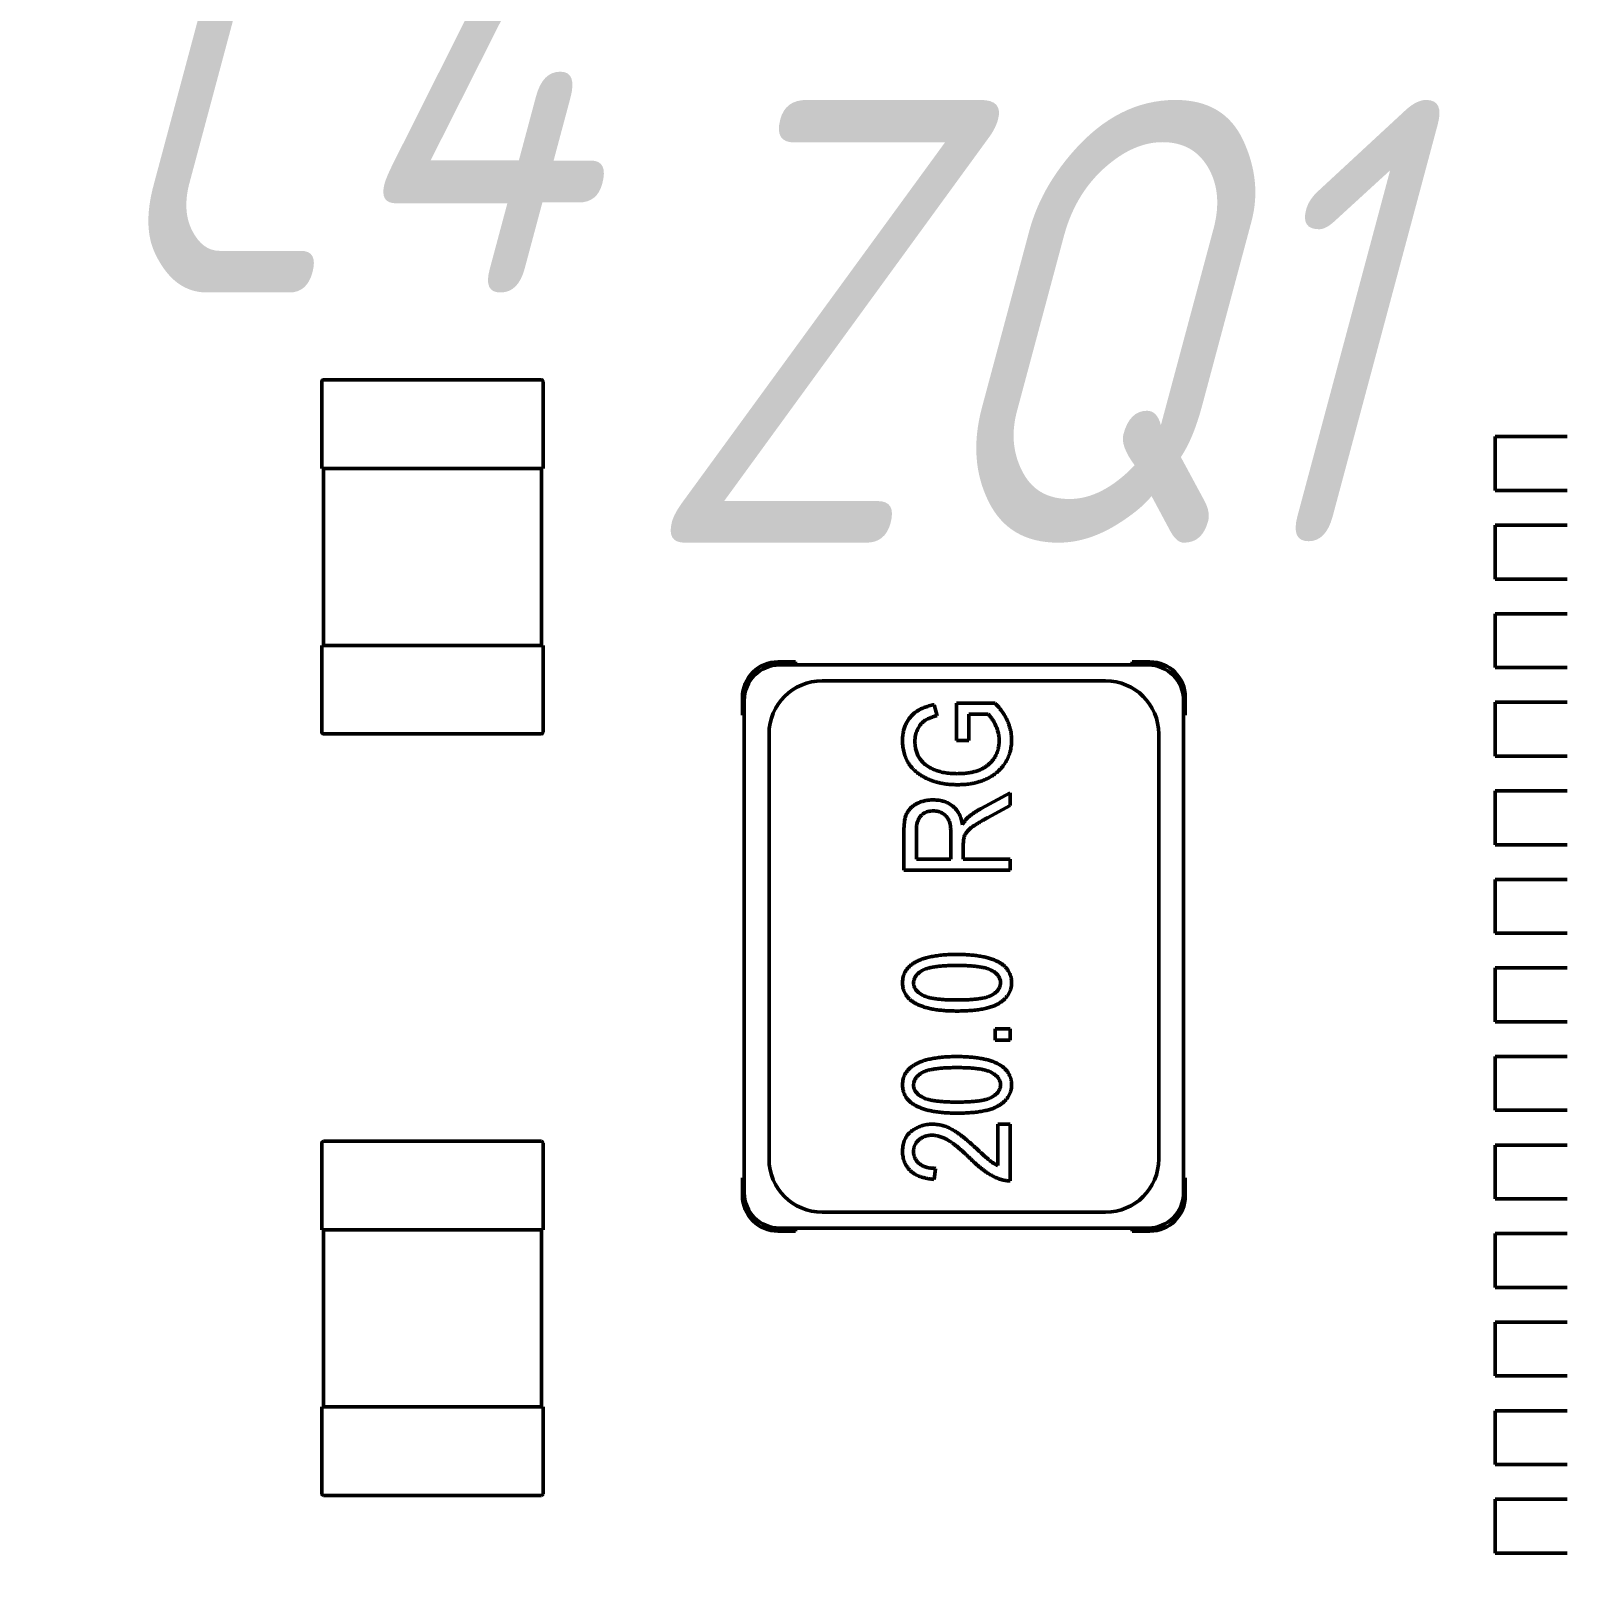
# Model space of a CAD drawing. Header units: millimetres. Extents: x 2803 to 446186229, y 1206 to 1506.
# Drawn here: x 2851.5 to 2860.18, y 1459.34 to 1468.01 of the extents above; entities that cross this region are included whole.
import ezdxf

# ---------------------------------------------------------------- set-up
doc = ezdxf.new("R2010")
doc.units = ezdxf.units.MM
doc.layers.add('Tonk', color=7, linetype='Continuous', lineweight=25)
doc.layers.add('Видимый контур (ГОСТ)', color=7, linetype='Continuous', lineweight=50)
doc.styles.get("Standard").update_dxf_attribs({"font": '', "width": 0.8, "oblique": 15})
doc.styles.get('Standard').set_extended_font_data('GOST type B')
doc.dimstyles.new('ISO-25', dxfattribs={"dimtxt": 2.5, "dimasz": 2.5, "dimexe": 1.25, "dimexo": 0, "dimtad": 1, "dimtxsty": 'Standard', "dimcen": 2.5, "dimadec": 0, "dimazin": 0, "dimtfac": 1, "dimtmove": 0, "dimatfit": 3, "dimfxl": 1, "dimarcsym": 0})

# ---------------------------------------------------------------- blocks, each defined once
blk = doc.blocks.new('*D35')
at = {"layer": 'Tonk', "color": 0, "lineweight": -2, "transparency": 16777216}
for p, q in [((2840.7649, 1475.0026), (2819.001, 1475.0026)), ((2820.251, 1472.5026), (2820.251, 1423.7985)), ((2858.6007, 1421.2985), (2819.001, 1421.2985))]:
    blk.add_line(p, q, dxfattribs=at)
at = {"layer": 'Tonk', "color": 0, "transparency": 16777216}
for points in [[(2819.8343, 1472.5026), (2820.6677, 1472.5026), (2820.251, 1475.0026)], [(2819.8343, 1423.7985), (2820.6677, 1423.7985), (2820.251, 1421.2985)]]:
    blk.add_solid(points, dxfattribs=at)
at = {"layer": 'Tonk', "color": 0, "transparency": 16777216, "insert": (2818.376, 1448.1505), "char_height": 2.5, "attachment_point": 5, "rotation": 90}
blk.add_mtext('57*', dxfattribs=at)

msp = doc.modelspace()

# ---------------------------------------------------------------- linework, layer by layer
at = {"layer": 'Видимый контур (ГОСТ)'}
for p, q in [((2853.1449, 1465.5405), (2853.1449, 1466.0305)), ((2853.1549, 1466.0405), (2854.3849, 1466.0405)), ((2854.3949, 1466.0305), (2854.3949, 1465.5405)), ((2859.7699, 1465.4155), (2859.7699, 1465.7195)), ((2859.7699, 1465.7195), (2859.8969, 1465.7195)), ((2859.8969, 1465.7195), (2860.1269, 1465.7195)), ((2860.1269, 1465.7195), (2860.1761, 1465.7195)), ((2853.1449, 1465.5405), (2853.1549, 1465.5405)), ((2853.1549, 1465.5405), (2854.3849, 1465.5405)), ((2853.1549, 1465.5405), (2853.1549, 1464.5405)), ((2854.3849, 1465.5405), (2854.3949, 1465.5405)), ((2854.3849, 1465.5405), (2854.3849, 1464.5405)), ((2859.8969, 1465.4155), (2859.7699, 1465.4155)), ((2860.1269, 1465.4155), (2859.8969, 1465.4155)), ((2860.1761, 1465.4155), (2860.1269, 1465.4155)), ((2859.7699, 1464.9155), (2859.7699, 1465.2195)), ((2859.7699, 1465.2195), (2859.8969, 1465.2195)), ((2859.8969, 1465.2195), (2860.1269, 1465.2195)), ((2860.1269, 1465.2195), (2860.1761, 1465.2195)), ((2859.8969, 1464.9155), (2859.7699, 1464.9155)), ((2860.1269, 1464.9155), (2859.8969, 1464.9155)), ((2860.1761, 1464.9155), (2860.1269, 1464.9155)), ((2859.7699, 1464.4155), (2859.7699, 1464.7195)), ((2859.7699, 1464.7195), (2859.8969, 1464.7195)), ((2859.8969, 1464.7195), (2860.1269, 1464.7195)), ((2860.1269, 1464.7195), (2860.1761, 1464.7195)), ((2853.1449, 1464.5405), (2853.1449, 1464.0505)), ((2853.1449, 1464.5405), (2853.1549, 1464.5405)), ((2853.1549, 1464.5405), (2854.3849, 1464.5405)), ((2854.3849, 1464.5405), (2854.3949, 1464.5405)), ((2854.3949, 1464.0505), (2854.3949, 1464.5405)), ((2855.8199, 1464.4475), (2855.7199, 1464.4475)), ((2855.7299, 1464.4305), (2857.8099, 1464.4305)), ((2855.8199, 1464.4305), (2855.8199, 1464.4475)), ((2857.8199, 1464.4475), (2857.7199, 1464.4475)), ((2857.7199, 1464.4475), (2857.7199, 1464.4305)), ((2855.9699, 1464.3405), (2857.5699, 1464.3405)), ((2859.8969, 1464.4155), (2859.7699, 1464.4155)), ((2860.1269, 1464.4155), (2859.8969, 1464.4155)), ((2860.1761, 1464.4155), (2860.1269, 1464.4155)), ((2855.5199, 1464.2475), (2855.5199, 1464.1475)), ((2858.0199, 1464.1475), (2858.0199, 1464.2475)), ((2855.5299, 1461.4505), (2855.5299, 1464.2305)), ((2856.6028, 1464.206), (2856.6183, 1464.1437)), ((2856.7274, 1464.2138), (2856.9472, 1464.2138)), ((2856.7274, 1464.0034), (2856.7274, 1464.2138)), ((2858.0099, 1464.2305), (2858.0099, 1461.4505)), ((2859.7699, 1463.9155), (2859.7699, 1464.2195)), ((2859.7699, 1464.2195), (2859.8969, 1464.2195)), ((2859.8969, 1464.2195), (2860.1269, 1464.2195)), ((2860.1269, 1464.2195), (2860.1761, 1464.2195)), ((2855.5199, 1464.1475), (2855.5299, 1464.1475)), ((2856.7976, 1464.1515), (2856.7976, 1464.0034)), ((2856.9076, 1464.1515), (2856.7976, 1464.1515)), ((2858.0099, 1464.1475), (2858.0199, 1464.1475)), ((2853.1549, 1464.0405), (2854.3849, 1464.0405)), ((2855.6699, 1461.6405), (2855.6699, 1464.0405)), ((2856.7976, 1464.0034), (2856.7274, 1464.0034)), ((2857.8699, 1464.0405), (2857.8699, 1461.6405)), ((2859.8969, 1463.9155), (2859.7699, 1463.9155)), ((2860.1269, 1463.9155), (2859.8969, 1463.9155)), ((2860.1761, 1463.9155), (2860.1269, 1463.9155)), ((2856.8673, 1463.6195), (2857.0313, 1463.7073)), ((2857.0313, 1463.6365), (2856.903, 1463.5672)), ((2857.0313, 1463.7073), (2857.0313, 1463.6365)), ((2859.7699, 1463.4155), (2859.7699, 1463.7195)), ((2859.7699, 1463.7195), (2859.8969, 1463.7195)), ((2859.8969, 1463.7195), (2860.1269, 1463.7195)), ((2860.1269, 1463.7195), (2860.1761, 1463.7195)), ((2856.4313, 1463.271), (2856.4313, 1463.4913)), ((2856.5015, 1463.4957), (2856.5015, 1463.3333)), ((2856.6963, 1463.3333), (2856.6963, 1463.4795)), ((2856.7664, 1463.4128), (2856.7664, 1463.3333)), ((2859.8969, 1463.4155), (2859.7699, 1463.4155)), ((2860.1269, 1463.4155), (2859.8969, 1463.4155)), ((2860.1761, 1463.4155), (2860.1269, 1463.4155)), ((2856.5015, 1463.3333), (2856.6963, 1463.3333)), ((2856.7664, 1463.3333), (2857.0313, 1463.3333)), ((2857.0313, 1463.3333), (2857.0313, 1463.271)), ((2857.0313, 1463.271), (2856.4313, 1463.271)), ((2859.7699, 1462.9155), (2859.7699, 1463.2195)), ((2859.7699, 1463.2195), (2859.8969, 1463.2195)), ((2859.8969, 1463.2195), (2860.1269, 1463.2195)), ((2860.1269, 1463.2195), (2860.1761, 1463.2195)), ((2859.8969, 1462.9155), (2859.7699, 1462.9155)), ((2860.1269, 1462.9155), (2859.8969, 1462.9155)), ((2860.1761, 1462.9155), (2860.1269, 1462.9155)), ((2859.7699, 1462.4155), (2859.7699, 1462.7195)), ((2859.7699, 1462.7195), (2859.8969, 1462.7195)), ((2859.8969, 1462.7195), (2860.1269, 1462.7195)), ((2860.1269, 1462.7195), (2860.1761, 1462.7195)), ((2856.9456, 1462.3749), (2857.0313, 1462.3749)), ((2856.9456, 1462.3125), (2856.9456, 1462.3749)), ((2857.0313, 1462.3749), (2857.0313, 1462.3125)), ((2859.8969, 1462.4155), (2859.7699, 1462.4155)), ((2860.1269, 1462.4155), (2859.8969, 1462.4155)), ((2860.1761, 1462.4155), (2860.1269, 1462.4155)), ((2857.0313, 1462.3125), (2856.9456, 1462.3125)), ((2859.7699, 1461.9155), (2859.7699, 1462.2195)), ((2859.7699, 1462.2195), (2859.8969, 1462.2195)), ((2859.8969, 1462.2195), (2860.1269, 1462.2195)), ((2860.1269, 1462.2195), (2860.1761, 1462.2195)), ((2859.8969, 1461.9155), (2859.7699, 1461.9155)), ((2860.1269, 1461.9155), (2859.8969, 1461.9155)), ((2860.1761, 1461.9155), (2860.1269, 1461.9155)), ((2856.9612, 1461.6034), (2856.9612, 1461.8372)), ((2856.9612, 1461.8372), (2857.0313, 1461.8372)), ((2857.0313, 1461.8372), (2857.0313, 1461.5177)), ((2853.1449, 1461.7305), (2853.1449, 1461.2405)), ((2854.3849, 1461.7405), (2853.1549, 1461.7405)), ((2854.3949, 1461.2405), (2854.3949, 1461.7305)), ((2859.7699, 1461.4155), (2859.7699, 1461.7195)), ((2859.7699, 1461.7195), (2859.8969, 1461.7195)), ((2859.8969, 1461.7195), (2860.1269, 1461.7195)), ((2860.1269, 1461.7195), (2860.1761, 1461.7195)), ((2856.6106, 1461.5879), (2856.6028, 1461.5255)), ((2855.5299, 1461.5335), (2855.5199, 1461.5335)), ((2855.5199, 1461.5335), (2855.5199, 1461.4335)), ((2858.0199, 1461.5335), (2858.01, 1461.5335)), ((2858.0199, 1461.4335), (2858.0199, 1461.5335)), ((2859.8969, 1461.4155), (2859.7699, 1461.4155)), ((2860.1269, 1461.4155), (2859.8969, 1461.4155)), ((2860.1761, 1461.4155), (2860.1269, 1461.4155)), ((2857.5699, 1461.3405), (2855.9699, 1461.3405)), ((2853.1549, 1461.2405), (2853.1449, 1461.2405)), ((2853.1549, 1460.2405), (2853.1549, 1461.2405)), ((2854.3849, 1461.2405), (2853.1549, 1461.2405)), ((2854.3849, 1460.2405), (2854.3849, 1461.2405)), ((2854.3949, 1461.2405), (2854.3849, 1461.2405)), ((2855.7199, 1461.2335), (2855.8199, 1461.2335)), ((2857.8099, 1461.2505), (2855.7299, 1461.2505)), ((2855.8199, 1461.2335), (2855.8199, 1461.2505)), ((2857.7199, 1461.2505), (2857.7199, 1461.2335)), ((2857.7199, 1461.2335), (2857.8199, 1461.2335)), ((2859.7699, 1460.9155), (2859.7699, 1461.2195)), ((2859.7699, 1461.2195), (2859.8969, 1461.2195)), ((2859.8969, 1461.2195), (2860.1269, 1461.2195)), ((2860.1269, 1461.2195), (2860.1761, 1461.2195)), ((2859.8969, 1460.9155), (2859.7699, 1460.9155)), ((2860.1269, 1460.9155), (2859.8969, 1460.9155)), ((2860.1761, 1460.9155), (2860.1269, 1460.9155)), ((2859.7699, 1460.4155), (2859.7699, 1460.7195)), ((2859.7699, 1460.7195), (2859.8969, 1460.7195)), ((2859.8969, 1460.7195), (2860.1269, 1460.7195)), ((2860.1269, 1460.7195), (2860.1761, 1460.7195)), ((2859.8969, 1460.4155), (2859.7699, 1460.4155)), ((2860.1269, 1460.4155), (2859.8969, 1460.4155)), ((2860.1761, 1460.4155), (2860.1269, 1460.4155)), ((2853.1549, 1460.2405), (2853.1449, 1460.2405)), ((2853.1449, 1459.7505), (2853.1449, 1460.2405)), ((2854.3849, 1460.2405), (2853.1549, 1460.2405)), ((2854.3949, 1460.2405), (2854.3849, 1460.2405)), ((2854.3949, 1460.2405), (2854.3949, 1459.7505)), ((2859.7699, 1459.9155), (2859.7699, 1460.2195)), ((2859.7699, 1460.2195), (2859.8969, 1460.2195)), ((2859.8969, 1460.2195), (2860.1269, 1460.2195)), ((2860.1269, 1460.2195), (2860.1761, 1460.2195)), ((2859.8969, 1459.9155), (2859.7699, 1459.9155)), ((2860.1269, 1459.9155), (2859.8969, 1459.9155)), ((2860.1761, 1459.9155), (2860.1269, 1459.9155)), ((2854.3849, 1459.7405), (2853.1549, 1459.7405)), ((2859.7699, 1459.4155), (2859.7699, 1459.7195)), ((2859.7699, 1459.7195), (2859.8969, 1459.7195)), ((2859.8969, 1459.7195), (2860.1269, 1459.7195)), ((2860.1269, 1459.7195), (2860.1761, 1459.7195)), ((2859.8969, 1459.4155), (2859.7699, 1459.4155)), ((2860.1269, 1459.4155), (2859.8969, 1459.4155)), ((2860.1761, 1459.4155), (2860.1269, 1459.4155))]:
    msp.add_line(p, q, dxfattribs=at)
for centre, radius, start, end in [((2853.1549, 1466.0305), 0.01, 90, 180), ((2854.3849, 1466.0305), 0.01, 0, 90), ((2855.7199, 1464.2475), 0.2, 90, 180), ((2855.7299, 1464.2305), 0.2, 90, 180), ((2857.8099, 1464.2305), 0.2, 0, 90), ((2857.8199, 1464.2475), 0.2, 0, 90), ((2855.9699, 1464.0405), 0.3, 90, 180), ((2857.5699, 1464.0405), 0.3, 0, 90), ((2853.1549, 1464.0505), 0.01, 180, 270), ((2854.3849, 1464.0505), 0.01, 270, 0), ((2853.1549, 1461.7305), 0.01, 90, 180), ((2854.3849, 1461.7305), 0.01, 0, 90), ((2855.9699, 1461.6405), 0.3, 180, 270), ((2857.5699, 1461.6405), 0.3, 270, 0), ((2855.7199, 1461.4335), 0.2, 180, 270), ((2855.7299, 1461.4505), 0.2, 180, 270), ((2857.8099, 1461.4505), 0.2, 270, 0), ((2857.8199, 1461.4335), 0.2, 270, 0), ((2853.1549, 1459.7505), 0.01, 180, 270), ((2854.3849, 1459.7505), 0.01, 270, 0)]:
    msp.add_arc(centre, radius, start, end, dxfattribs=at)
for points, knots in [([(2856.4235, 1464.0034), (2856.4237, 1464.0123), (2856.4241, 1464.0294), (2856.4282, 1464.0543), (2856.4342, 1464.0776), (2856.4433, 1464.0991), (2856.4545, 1464.1187), (2856.4679, 1464.1366), (2856.4833, 1464.1526), (2856.4979, 1464.1645), (2856.5108, 1464.173), (2856.5214, 1464.1789), (2856.5329, 1464.1846), (2856.5452, 1464.1896), (2856.5584, 1464.1944), (2856.5724, 1464.1988), (2856.5873, 1464.2027), (2856.5975, 1464.2049), (2856.6028, 1464.206)], [0, 0, 0, 0, 0.088835, 0.172875, 0.253325, 0.330867, 0.406698, 0.48088, 0.55521, 0.63051, 0.669753, 0.710586, 0.753383, 0.798115, 0.845072, 0.894351, 0.94593, 1, 1, 1, 1]), ([(2856.9472, 1464.2138), (2856.9545, 1464.2058), (2856.9687, 1464.1902), (2856.9873, 1464.1652), (2857.0033, 1464.14), (2857.0163, 1464.1143), (2857.0265, 1464.0881), (2857.0339, 1464.0616), (2857.0383, 1464.0347), (2857.0388, 1464.0166), (2857.0391, 1464.0076)], [0, 0, 0, 0, 0.140154, 0.274304, 0.402896, 0.526648, 0.6474, 0.765842, 0.882515, 1, 1, 1, 1]), ([(2856.6183, 1464.1437), (2856.6107, 1464.1417), (2856.5962, 1464.1378), (2856.5764, 1464.1306), (2856.5594, 1464.1229), (2856.5454, 1464.1139), (2856.5336, 1464.1037), (2856.5234, 1464.0922), (2856.5146, 1464.0793), (2856.5071, 1464.065), (2856.5011, 1464.0495), (2856.4967, 1464.0331), (2856.4941, 1464.0156), (2856.4938, 1464.0037), (2856.4937, 1463.9976)], [0, 0, 0, 0, 0.112764, 0.212297, 0.30036, 0.377226, 0.448861, 0.521254, 0.594754, 0.671196, 0.749781, 0.830441, 0.91331, 1, 1, 1, 1]), ([(2856.969, 1464.0038), (2856.9688, 1464.0105), (2856.9684, 1464.024), (2856.9648, 1464.0444), (2856.959, 1464.065), (2856.9512, 1464.0853), (2856.9418, 1464.1047), (2856.9315, 1464.1224), (2856.9202, 1464.1381), (2856.9117, 1464.1471), (2856.9076, 1464.1515)], [0, 0, 0, 0, 0.12227, 0.248326, 0.378192, 0.51368, 0.647529, 0.772651, 0.889832, 1, 1, 1, 1]), ([(2856.7341, 1463.7541), (2856.7261, 1463.7542), (2856.7104, 1463.7543), (2856.6872, 1463.756), (2856.6648, 1463.7586), (2856.6432, 1463.7623), (2856.6223, 1463.7668), (2856.6022, 1463.7728), (2856.5829, 1463.7796), (2856.5645, 1463.7873), (2856.5471, 1463.7959), (2856.5308, 1463.8053), (2856.5156, 1463.8153), (2856.5017, 1463.8259), (2856.4889, 1463.8372), (2856.4773, 1463.8492), (2856.4668, 1463.8618), (2856.4577, 1463.8751), (2856.4496, 1463.889), (2856.4427, 1463.9036), (2856.4367, 1463.9187), (2856.432, 1463.9345), (2856.4282, 1463.9508), (2856.4256, 1463.9678), (2856.4237, 1463.9854), (2856.4236, 1463.9974), (2856.4235, 1464.0034)], [0, 0, 0, 0, 0.053463, 0.105136, 0.155417, 0.204127, 0.251921, 0.298286, 0.343769, 0.388518, 0.431838, 0.473771, 0.514107, 0.553018, 0.591075, 0.628109, 0.664343, 0.700243, 0.735985, 0.771786, 0.807962, 0.844529, 0.881847, 0.920031, 0.959557, 1, 1, 1, 1]), ([(2856.4937, 1463.9976), (2856.4937, 1463.9931), (2856.4938, 1463.9843), (2856.4951, 1463.9714), (2856.4972, 1463.9589), (2856.5, 1463.9469), (2856.5035, 1463.9353), (2856.508, 1463.9243), (2856.5133, 1463.9138), (2856.5192, 1463.9036), (2856.5261, 1463.8939), (2856.5339, 1463.8848), (2856.5426, 1463.8761), (2856.5522, 1463.868), (2856.5626, 1463.8603), (2856.574, 1463.8531), (2856.5862, 1463.8464), (2856.5993, 1463.8402), (2856.6132, 1463.8346), (2856.6279, 1463.8298), (2856.6434, 1463.8256), (2856.6595, 1463.8222), (2856.6765, 1463.8197), (2856.6942, 1463.8177), (2856.7127, 1463.8166), (2856.7252, 1463.8165), (2856.7316, 1463.8164)], [0, 0, 0, 0, 0.039695, 0.078102, 0.115404, 0.152067, 0.187552, 0.222988, 0.257673, 0.292441, 0.327373, 0.362939, 0.399159, 0.436525, 0.474691, 0.51442, 0.555589, 0.598673, 0.643018, 0.688989, 0.736067, 0.785095, 0.835805, 0.888429, 0.943355, 1, 1, 1, 1]), ([(2856.7316, 1463.8164), (2856.7412, 1463.8166), (2856.7598, 1463.8169), (2856.7867, 1463.8194), (2856.8119, 1463.8233), (2856.8352, 1463.829), (2856.8567, 1463.8363), (2856.8763, 1463.8453), (2856.894, 1463.8559), (2856.9098, 1463.8681), (2856.9237, 1463.8817), (2856.9358, 1463.8962), (2856.9462, 1463.9117), (2856.9544, 1463.9283), (2856.9611, 1463.9457), (2856.9657, 1463.9642), (2856.9684, 1463.9837), (2856.9688, 1463.997), (2856.969, 1464.0038)], [0, 0, 0, 0, 0.084032, 0.163009, 0.237261, 0.307267, 0.373111, 0.435852, 0.496035, 0.554127, 0.610757, 0.66585, 0.719747, 0.773545, 0.827948, 0.883366, 0.940495, 1, 1, 1, 1]), ([(2857.0391, 1464.0076), (2857.039, 1464.0016), (2857.0387, 1463.9898), (2857.0372, 1463.9723), (2857.0343, 1463.9552), (2857.0305, 1463.9387), (2857.0253, 1463.9227), (2857.0193, 1463.9071), (2857.0119, 1463.8922), (2857.0035, 1463.8777), (2856.9941, 1463.8638), (2856.9836, 1463.8506), (2856.972, 1463.8382), (2856.9594, 1463.8265), (2856.9459, 1463.8154), (2856.9312, 1463.8054), (2856.9156, 1463.7958), (2856.8989, 1463.7872), (2856.8814, 1463.7794), (2856.8629, 1463.7726), (2856.8435, 1463.7669), (2856.8234, 1463.7621), (2856.8022, 1463.7587), (2856.7803, 1463.7559), (2856.7575, 1463.7543), (2856.742, 1463.7542), (2856.7341, 1463.7541)], [0, 0, 0, 0, 0.040157, 0.079632, 0.118097, 0.156242, 0.193801, 0.231065, 0.268429, 0.305984, 0.343543, 0.381236, 0.419291, 0.457733, 0.496748, 0.536583, 0.577507, 0.619635, 0.662658, 0.706884, 0.751889, 0.798445, 0.846336, 0.895845, 0.947023, 1, 1, 1, 1]), ([(2856.4313, 1463.4913), (2856.4314, 1463.4969), (2856.4314, 1463.5077), (2856.4323, 1463.5233), (2856.4336, 1463.5377), (2856.4355, 1463.5511), (2856.4376, 1463.5633), (2856.4407, 1463.5744), (2856.4439, 1463.5844), (2856.4494, 1463.5962), (2856.4579, 1463.6095), (2856.4708, 1463.624), (2856.4867, 1463.6366), (2856.5049, 1463.6479), (2856.5254, 1463.6571), (2856.5478, 1463.6637), (2856.5717, 1463.6676), (2856.5882, 1463.6681), (2856.5967, 1463.6684)], [0, 0, 0, 0, 0.059852, 0.11585, 0.168055, 0.216118, 0.261012, 0.301701, 0.339551, 0.374149, 0.440922, 0.509304, 0.581348, 0.658816, 0.739762, 0.822691, 0.909012, 1, 1, 1, 1]), ([(2856.5967, 1463.6684), (2856.6023, 1463.6682), (2856.6132, 1463.668), (2856.6293, 1463.6664), (2856.6445, 1463.6637), (2856.6589, 1463.6596), (2856.6725, 1463.6547), (2856.6853, 1463.6484), (2856.6972, 1463.6411), (2856.7084, 1463.6326), (2856.7186, 1463.6231), (2856.7279, 1463.6126), (2856.7361, 1463.6009), (2856.7434, 1463.5884), (2856.7498, 1463.5748), (2856.7551, 1463.5601), (2856.7593, 1463.5445), (2856.7614, 1463.5336), (2856.7625, 1463.5281)], [0, 0, 0, 0, 0.070117, 0.136961, 0.201497, 0.263712, 0.323795, 0.38261, 0.440957, 0.498944, 0.557149, 0.615425, 0.674452, 0.734978, 0.797218, 0.862116, 0.929496, 1, 1, 1, 1]), ([(2856.597, 1463.606), (2856.5934, 1463.6059), (2856.5864, 1463.6057), (2856.5761, 1463.6045), (2856.5663, 1463.6023), (2856.5572, 1463.5993), (2856.5487, 1463.5954), (2856.5408, 1463.5906), (2856.5335, 1463.5848), (2856.5267, 1463.5784), (2856.5207, 1463.571), (2856.5157, 1463.5627), (2856.5112, 1463.5536), (2856.5076, 1463.5436), (2856.5048, 1463.5328), (2856.5029, 1463.5212), (2856.5016, 1463.5087), (2856.5015, 1463.5002), (2856.5015, 1463.4957)], [0, 0, 0, 0, 0.065309, 0.127322, 0.187433, 0.244693, 0.301115, 0.356056, 0.411929, 0.467921, 0.524709, 0.5833, 0.643626, 0.707634, 0.774311, 0.844934, 0.920065, 1, 1, 1, 1]), ([(2856.6963, 1463.4795), (2856.6961, 1463.487), (2856.6958, 1463.5011), (2856.694, 1463.5208), (2856.6907, 1463.5377), (2856.686, 1463.5519), (2856.6795, 1463.564), (2856.6717, 1463.5746), (2856.6623, 1463.584), (2856.6513, 1463.5918), (2856.6392, 1463.5983), (2856.626, 1463.6027), (2856.6118, 1463.6057), (2856.602, 1463.6059), (2856.597, 1463.606)], [0, 0, 0, 0, 0.122737, 0.230021, 0.322743, 0.402638, 0.47472, 0.545804, 0.617074, 0.69069, 0.764841, 0.840541, 0.918307, 1, 1, 1, 1]), ([(2856.7625, 1463.5281), (2856.7647, 1463.5322), (2856.769, 1463.54), (2856.7763, 1463.5505), (2856.783, 1463.5598), (2856.7881, 1463.5649), (2856.7905, 1463.5673)], [0, 0, 0, 0, 0.289783, 0.550931, 0.78809, 1, 1, 1, 1]), ([(2856.903, 1463.5672), (2856.897, 1463.564), (2856.8855, 1463.5578), (2856.8691, 1463.5486), (2856.8544, 1463.5401), (2856.8413, 1463.5322), (2856.8297, 1463.5251), (2856.8201, 1463.5184), (2856.8118, 1463.5124), (2856.8033, 1463.5054), (2856.7947, 1463.4967), (2856.7859, 1463.4869), (2856.7792, 1463.4769), (2856.774, 1463.4668), (2856.7706, 1463.4557), (2856.768, 1463.4431), (2856.7666, 1463.4286), (2856.7665, 1463.4183), (2856.7664, 1463.4128)], [0, 0, 0, 0, 0.092718, 0.177348, 0.254388, 0.323857, 0.385021, 0.438524, 0.48427, 0.523009, 0.588869, 0.648647, 0.702605, 0.751898, 0.802267, 0.8602, 0.925567, 1, 1, 1, 1]), ([(2856.7905, 1463.5673), (2856.7964, 1463.5722), (2856.8082, 1463.582), (2856.827, 1463.5954), (2856.8466, 1463.6082), (2856.8604, 1463.6157), (2856.8673, 1463.6195)], [0, 0, 0, 0, 0.245563, 0.493888, 0.744613, 1, 1, 1, 1]), ([(2856.4869, 1462.7467), (2856.4936, 1462.7507), (2856.5077, 1462.7589), (2856.5314, 1462.7687), (2856.5578, 1462.7771), (2856.5871, 1462.7838), (2856.6192, 1462.7891), (2856.6541, 1462.793), (2856.6919, 1462.7953), (2856.718, 1462.7955), (2856.7316, 1462.7956)], [0, 0, 0, 0, 0.093222, 0.193865, 0.303173, 0.421975, 0.550519, 0.689248, 0.838966, 1, 1, 1, 1]), ([(2856.7316, 1462.7956), (2856.7438, 1462.7955), (2856.7674, 1462.7954), (2856.8017, 1462.7934), (2856.8338, 1462.7903), (2856.8636, 1462.7859), (2856.8913, 1462.7804), (2856.9165, 1462.7734), (2856.9396, 1462.7654), (2856.9604, 1462.7559), (2856.9789, 1462.7452), (2856.9951, 1462.7333), (2857.0086, 1462.72), (2857.0199, 1462.7056), (2857.0284, 1462.6897), (2857.0348, 1462.6728), (2857.0385, 1462.6545), (2857.0389, 1462.642), (2857.0391, 1462.6355)], [0, 0, 0, 0, 0.094615, 0.183683, 0.267022, 0.34511, 0.417837, 0.485542, 0.548775, 0.607756, 0.662868, 0.714458, 0.763069, 0.810059, 0.856064, 0.902457, 0.950077, 1, 1, 1, 1]), ([(2856.4235, 1462.6363), (2856.4237, 1462.642), (2856.424, 1462.6532), (2856.4272, 1462.6694), (2856.432, 1462.6848), (2856.4391, 1462.6992), (2856.4481, 1462.7126), (2856.4591, 1462.725), (2856.472, 1462.7367), (2856.4818, 1462.7433), (2856.4869, 1462.7467)], [0, 0, 0, 0, 0.12807, 0.251665, 0.37153, 0.490392, 0.610204, 0.734439, 0.863149, 1, 1, 1, 1]), ([(2856.7313, 1462.7333), (2856.7196, 1462.7332), (2856.6972, 1462.733), (2856.6651, 1462.7319), (2856.6361, 1462.7297), (2856.61, 1462.7267), (2856.587, 1462.7229), (2856.5669, 1462.7183), (2856.5499, 1462.7126), (2856.5356, 1462.7061), (2856.5239, 1462.6987), (2856.5137, 1462.6911), (2856.5052, 1462.6827), (2856.4982, 1462.6739), (2856.4926, 1462.6647), (2856.4887, 1462.6548), (2856.4863, 1462.6444), (2856.486, 1462.6373), (2856.4859, 1462.6337)], [0, 0, 0, 0, 0.120376, 0.230789, 0.330541, 0.420587, 0.5007, 0.571153, 0.632476, 0.685018, 0.731755, 0.775304, 0.815792, 0.854171, 0.890726, 0.926736, 0.963137, 1, 1, 1, 1]), ([(2856.9768, 1462.6374), (2856.9767, 1462.6407), (2856.9764, 1462.6474), (2856.9738, 1462.6571), (2856.97, 1462.6664), (2856.9643, 1462.6752), (2856.9571, 1462.6836), (2856.9483, 1462.6916), (2856.938, 1462.6991), (2856.926, 1462.7063), (2856.9117, 1462.7129), (2856.8946, 1462.7183), (2856.8745, 1462.723), (2856.8516, 1462.7267), (2856.8257, 1462.7297), (2856.7969, 1462.7318), (2856.7651, 1462.733), (2856.7429, 1462.7332), (2856.7313, 1462.7333)], [0, 0, 0, 0, 0.034762, 0.069218, 0.104083, 0.139623, 0.178008, 0.218707, 0.262848, 0.310633, 0.36417, 0.426476, 0.497749, 0.578309, 0.668564, 0.769057, 0.879489, 1, 1, 1, 1]), ([(2856.7316, 1462.4762), (2856.7193, 1462.4763), (2856.6955, 1462.4765), (2856.661, 1462.4784), (2856.6287, 1462.4816), (2856.5988, 1462.4858), (2856.5712, 1462.4916), (2856.5458, 1462.4984), (2856.5227, 1462.5067), (2856.5019, 1462.5161), (2856.4835, 1462.5268), (2856.4675, 1462.5388), (2856.4538, 1462.552), (2856.4427, 1462.5665), (2856.4341, 1462.5823), (2856.4279, 1462.5992), (2856.4242, 1462.6174), (2856.4238, 1462.6299), (2856.4235, 1462.6363)], [0, 0, 0, 0, 0.095136, 0.184731, 0.268288, 0.346597, 0.419305, 0.487236, 0.550502, 0.609415, 0.664192, 0.715471, 0.764252, 0.810996, 0.856948, 0.902884, 0.950448, 1, 1, 1, 1]), ([(2856.4859, 1462.6337), (2856.486, 1462.6304), (2856.4862, 1462.6237), (2856.4888, 1462.6141), (2856.4928, 1462.605), (2856.4983, 1462.5961), (2856.5055, 1462.5878), (2856.5143, 1462.58), (2856.5246, 1462.5726), (2856.5365, 1462.5654), (2856.5509, 1462.5588), (2856.568, 1462.5535), (2856.588, 1462.5488), (2856.611, 1462.545), (2856.637, 1462.5422), (2856.6658, 1462.5399), (2856.6976, 1462.5388), (2856.7198, 1462.5386), (2856.7313, 1462.5385)], [0, 0, 0, 0, 0.034821, 0.068923, 0.103067, 0.139026, 0.176877, 0.21736, 0.261325, 0.309189, 0.363201, 0.425077, 0.49647, 0.577652, 0.66801, 0.768671, 0.879288, 1, 1, 1, 1]), ([(2856.7313, 1462.5385), (2856.743, 1462.5386), (2856.7654, 1462.5388), (2856.7974, 1462.5399), (2856.8264, 1462.5421), (2856.8524, 1462.5451), (2856.8755, 1462.5489), (2856.8955, 1462.5535), (2856.9125, 1462.5592), (2856.9268, 1462.5657), (2856.9386, 1462.5731), (2856.9488, 1462.5807), (2856.9575, 1462.5889), (2856.9645, 1462.5977), (2856.9701, 1462.6068), (2856.974, 1462.6166), (2856.9764, 1462.6268), (2856.9767, 1462.6338), (2856.9768, 1462.6374)], [0, 0, 0, 0, 0.120668, 0.230929, 0.330923, 0.42077, 0.501078, 0.571701, 0.633173, 0.685841, 0.733049, 0.776703, 0.817298, 0.855442, 0.892085, 0.927793, 0.963465, 1, 1, 1, 1]), ([(2857.0391, 1462.6355), (2857.0389, 1462.6298), (2857.0385, 1462.6185), (2857.0353, 1462.602), (2857.0296, 1462.5864), (2857.0222, 1462.5714), (2857.0122, 1462.5575), (2857.0003, 1462.5442), (2856.986, 1462.532), (2856.9697, 1462.5202), (2856.9506, 1462.5097), (2856.9285, 1462.5006), (2856.9033, 1462.493), (2856.875, 1462.4869), (2856.8435, 1462.4821), (2856.809, 1462.4786), (2856.7713, 1462.4766), (2856.7452, 1462.4763), (2856.7316, 1462.4762)], [0, 0, 0, 0, 0.044621, 0.08773, 0.130283, 0.173503, 0.217487, 0.263333, 0.311909, 0.363528, 0.41951, 0.481095, 0.549128, 0.624148, 0.706603, 0.796448, 0.894183, 1, 1, 1, 1]), ([(2856.4235, 1462.0596), (2856.4237, 1462.0653), (2856.424, 1462.0765), (2856.4272, 1462.0928), (2856.432, 1462.1082), (2856.4391, 1462.1226), (2856.4481, 1462.136), (2856.4591, 1462.1484), (2856.472, 1462.16), (2856.4818, 1462.1667), (2856.4869, 1462.1701)], [0, 0, 0, 0, 0.12807, 0.251665, 0.37153, 0.490392, 0.610204, 0.734439, 0.863149, 1, 1, 1, 1]), ([(2856.4869, 1462.1701), (2856.4936, 1462.174), (2856.5077, 1462.1823), (2856.5314, 1462.1921), (2856.5578, 1462.2005), (2856.5871, 1462.2072), (2856.6192, 1462.2125), (2856.6541, 1462.2164), (2856.6919, 1462.2187), (2856.718, 1462.2189), (2856.7316, 1462.219)], [0, 0, 0, 0, 0.093222, 0.193865, 0.303173, 0.421975, 0.550519, 0.689248, 0.838966, 1, 1, 1, 1]), ([(2856.7316, 1462.219), (2856.7438, 1462.2189), (2856.7674, 1462.2187), (2856.8017, 1462.2167), (2856.8338, 1462.2136), (2856.8636, 1462.2093), (2856.8913, 1462.2038), (2856.9165, 1462.1968), (2856.9396, 1462.1888), (2856.9604, 1462.1793), (2856.9789, 1462.1686), (2856.9951, 1462.1567), (2857.0086, 1462.1433), (2857.0199, 1462.1289), (2857.0284, 1462.1131), (2857.0348, 1462.0962), (2857.0385, 1462.0779), (2857.0389, 1462.0653), (2857.0391, 1462.0589)], [0, 0, 0, 0, 0.094615, 0.183683, 0.267022, 0.34511, 0.417837, 0.485542, 0.548775, 0.607756, 0.662868, 0.714458, 0.763069, 0.810059, 0.856064, 0.902457, 0.950077, 1, 1, 1, 1]), ([(2856.7313, 1462.1567), (2856.7196, 1462.1566), (2856.6972, 1462.1564), (2856.6651, 1462.1552), (2856.6361, 1462.153), (2856.61, 1462.1501), (2856.587, 1462.1462), (2856.5669, 1462.1416), (2856.5499, 1462.136), (2856.5356, 1462.1295), (2856.5239, 1462.122), (2856.5137, 1462.1145), (2856.5052, 1462.1061), (2856.4982, 1462.0973), (2856.4926, 1462.0881), (2856.4887, 1462.0782), (2856.4863, 1462.0678), (2856.486, 1462.0607), (2856.4859, 1462.0571)], [0, 0, 0, 0, 0.120376, 0.230789, 0.330541, 0.420587, 0.5007, 0.571153, 0.632476, 0.685018, 0.731755, 0.775304, 0.815792, 0.854171, 0.890726, 0.926736, 0.963137, 1, 1, 1, 1]), ([(2856.9768, 1462.0607), (2856.9767, 1462.0641), (2856.9764, 1462.0707), (2856.9738, 1462.0805), (2856.97, 1462.0898), (2856.9643, 1462.0986), (2856.9571, 1462.107), (2856.9483, 1462.1149), (2856.938, 1462.1225), (2856.926, 1462.1297), (2856.9117, 1462.1363), (2856.8946, 1462.1417), (2856.8745, 1462.1464), (2856.8516, 1462.15), (2856.8257, 1462.1531), (2856.7969, 1462.1552), (2856.7651, 1462.1564), (2856.7429, 1462.1566), (2856.7313, 1462.1567)], [0, 0, 0, 0, 0.034762, 0.069218, 0.104083, 0.139623, 0.178008, 0.218707, 0.262848, 0.310633, 0.36417, 0.426476, 0.497749, 0.578309, 0.668564, 0.769057, 0.879489, 1, 1, 1, 1]), ([(2856.7316, 1461.8995), (2856.7193, 1461.8996), (2856.6955, 1461.8998), (2856.661, 1461.9018), (2856.6287, 1461.905), (2856.5988, 1461.9092), (2856.5712, 1461.915), (2856.5458, 1461.9218), (2856.5227, 1461.9301), (2856.5019, 1461.9395), (2856.4835, 1461.9502), (2856.4675, 1461.9622), (2856.4538, 1461.9754), (2856.4427, 1461.9899), (2856.4341, 1462.0056), (2856.4279, 1462.0226), (2856.4242, 1462.0407), (2856.4238, 1462.0533), (2856.4235, 1462.0596)], [0, 0, 0, 0, 0.095136, 0.184731, 0.268288, 0.346597, 0.419305, 0.487236, 0.550502, 0.609415, 0.664192, 0.715471, 0.764252, 0.810996, 0.856948, 0.902884, 0.950448, 1, 1, 1, 1]), ([(2856.4859, 1462.0571), (2856.486, 1462.0537), (2856.4862, 1462.0471), (2856.4888, 1462.0375), (2856.4928, 1462.0283), (2856.4983, 1462.0195), (2856.5055, 1462.0112), (2856.5143, 1462.0034), (2856.5246, 1461.996), (2856.5365, 1461.9887), (2856.5509, 1461.9822), (2856.568, 1461.9769), (2856.588, 1461.9722), (2856.611, 1461.9683), (2856.637, 1461.9655), (2856.6658, 1461.9633), (2856.6976, 1461.9622), (2856.7198, 1461.962), (2856.7313, 1461.9619)], [0, 0, 0, 0, 0.034821, 0.068923, 0.103067, 0.139026, 0.176877, 0.21736, 0.261325, 0.309189, 0.363201, 0.425077, 0.49647, 0.577652, 0.66801, 0.768671, 0.879288, 1, 1, 1, 1]), ([(2856.7313, 1461.9619), (2856.743, 1461.962), (2856.7654, 1461.9622), (2856.7974, 1461.9633), (2856.8264, 1461.9655), (2856.8524, 1461.9685), (2856.8755, 1461.9723), (2856.8955, 1461.9769), (2856.9125, 1461.9826), (2856.9268, 1461.9891), (2856.9386, 1461.9965), (2856.9488, 1462.0041), (2856.9575, 1462.0123), (2856.9645, 1462.021), (2856.9701, 1462.0302), (2856.974, 1462.04), (2856.9764, 1462.0502), (2856.9767, 1462.0572), (2856.9768, 1462.0607)], [0, 0, 0, 0, 0.120668, 0.230929, 0.330923, 0.42077, 0.501078, 0.571701, 0.633173, 0.685841, 0.733049, 0.776703, 0.817298, 0.855442, 0.892085, 0.927793, 0.963465, 1, 1, 1, 1]), ([(2857.0391, 1462.0589), (2857.0389, 1462.0532), (2857.0385, 1462.0419), (2857.0353, 1462.0254), (2857.0296, 1462.0098), (2857.0222, 1461.9948), (2857.0122, 1461.9809), (2857.0003, 1461.9675), (2856.986, 1461.9553), (2856.9697, 1461.9436), (2856.9506, 1461.9331), (2856.9285, 1461.924), (2856.9033, 1461.9164), (2856.875, 1461.9103), (2856.8435, 1461.9055), (2856.809, 1461.902), (2856.7713, 1461.9), (2856.7452, 1461.8997), (2856.7316, 1461.8995)], [0, 0, 0, 0, 0.044621, 0.08773, 0.130283, 0.173503, 0.217487, 0.263333, 0.311909, 0.363528, 0.41951, 0.481095, 0.549128, 0.624148, 0.706603, 0.796448, 0.894183, 1, 1, 1, 1]), ([(2856.4235, 1461.6853), (2856.4237, 1461.6913), (2856.4241, 1461.7031), (2856.4264, 1461.7202), (2856.4303, 1461.7363), (2856.4361, 1461.7511), (2856.4433, 1461.7649), (2856.4522, 1461.7775), (2856.4627, 1461.7888), (2856.4748, 1461.7989), (2856.4878, 1461.8079), (2856.5014, 1461.8157), (2856.5153, 1461.8224), (2856.5298, 1461.8277), (2856.5446, 1461.8321), (2856.5599, 1461.8349), (2856.5757, 1461.8369), (2856.5863, 1461.8371), (2856.5917, 1461.8372)], [0, 0, 0, 0, 0.071332, 0.138896, 0.203499, 0.265574, 0.326111, 0.385817, 0.446392, 0.50848, 0.570694, 0.631967, 0.692927, 0.753152, 0.813387, 0.874726, 0.936831, 1, 1, 1, 1]), ([(2856.5917, 1461.8372), (2856.5965, 1461.8371), (2856.6061, 1461.8369), (2856.6204, 1461.8355), (2856.6346, 1461.8332), (2856.6486, 1461.83), (2856.6625, 1461.8259), (2856.6762, 1461.8207), (2856.6897, 1461.8148), (2856.7034, 1461.8078), (2856.7174, 1461.7995), (2856.7324, 1461.7896), (2856.7484, 1461.778), (2856.7656, 1461.7648), (2856.7839, 1461.7501), (2856.8032, 1461.7336), (2856.8237, 1461.7155), (2856.8375, 1461.7027), (2856.8447, 1461.6961)], [0, 0, 0, 0, 0.04878, 0.096924, 0.14508, 0.193382, 0.242119, 0.291123, 0.340831, 0.3914, 0.445573, 0.505908, 0.572535, 0.645298, 0.724252, 0.809704, 0.9017, 1, 1, 1, 1]), ([(2856.5905, 1461.7749), (2856.5867, 1461.7748), (2856.5793, 1461.7747), (2856.5685, 1461.7733), (2856.5582, 1461.7713), (2856.5485, 1461.7683), (2856.5392, 1461.7647), (2856.5306, 1461.76), (2856.5224, 1461.7547), (2856.5149, 1461.7485), (2856.5081, 1461.7417), (2856.5021, 1461.7345), (2856.4971, 1461.7268), (2856.493, 1461.7188), (2856.4899, 1461.7104), (2856.4875, 1461.7016), (2856.4862, 1461.6924), (2856.486, 1461.6861), (2856.4859, 1461.6829)], [0, 0, 0, 0, 0.072764, 0.142117, 0.209137, 0.274452, 0.33762, 0.400595, 0.463278, 0.526058, 0.587989, 0.647965, 0.706745, 0.763751, 0.821413, 0.879645, 0.938923, 1, 1, 1, 1]), ([(2856.8086, 1461.6407), (2856.8018, 1461.6473), (2856.7885, 1461.6601), (2856.769, 1461.6781), (2856.7509, 1461.6945), (2856.7337, 1461.7089), (2856.718, 1461.7217), (2856.7033, 1461.7326), (2856.6899, 1461.7417), (2856.6739, 1461.7514), (2856.6549, 1461.7607), (2856.6328, 1461.7686), (2856.6114, 1461.7739), (2856.5973, 1461.7746), (2856.5905, 1461.7749)], [0, 0, 0, 0, 0.109368, 0.210579, 0.303981, 0.389005, 0.466604, 0.535982, 0.59819, 0.652344, 0.749539, 0.838845, 0.921753, 1, 1, 1, 1]), ([(2856.6028, 1461.5255), (2856.5955, 1461.5262), (2856.5815, 1461.5274), (2856.5612, 1461.5307), (2856.5423, 1461.5352), (2856.5248, 1461.5406), (2856.5087, 1461.5474), (2856.4938, 1461.555), (2856.4804, 1461.5639), (2856.4684, 1461.5739), (2856.4578, 1461.5849), (2856.4487, 1461.5968), (2856.4408, 1461.6094), (2856.4345, 1461.623), (2856.4296, 1461.6374), (2856.4261, 1461.6526), (2856.424, 1461.6687), (2856.4237, 1461.6796), (2856.4235, 1461.6853)], [0, 0, 0, 0, 0.081001, 0.157146, 0.229294, 0.297168, 0.361911, 0.423675, 0.483447, 0.541301, 0.597661, 0.653174, 0.708077, 0.763574, 0.819556, 0.877653, 0.937461, 1, 1, 1, 1]), ([(2856.4859, 1461.6829), (2856.486, 1461.6795), (2856.4861, 1461.6729), (2856.4878, 1461.6631), (2856.4902, 1461.6538), (2856.4938, 1461.645), (2856.4983, 1461.6366), (2856.5039, 1461.6288), (2856.5105, 1461.6213), (2856.518, 1461.6144), (2856.5265, 1461.6081), (2856.536, 1461.6028), (2856.5463, 1461.5981), (2856.5575, 1461.5944), (2856.5695, 1461.5914), (2856.5824, 1461.5894), (2856.5962, 1461.588), (2856.6057, 1461.5879), (2856.6106, 1461.5879)], [0, 0, 0, 0, 0.05805, 0.113316, 0.167564, 0.221145, 0.274583, 0.329551, 0.384812, 0.442948, 0.503142, 0.56436, 0.628001, 0.695016, 0.764663, 0.838769, 0.91714, 1, 1, 1, 1]), ([(2856.8447, 1461.6961), (2856.8491, 1461.6919), (2856.8576, 1461.6839), (2856.87, 1461.6726), (2856.8811, 1461.6623), (2856.8911, 1461.6533), (2856.9, 1461.6452), (2856.908, 1461.6386), (2856.9146, 1461.6329), (2856.9252, 1461.6247), (2856.9403, 1461.6142), (2856.9544, 1461.6069), (2856.9612, 1461.6034)], [0, 0, 0, 0, 0.122743, 0.234571, 0.335442, 0.426558, 0.506172, 0.575525, 0.633926, 0.681503, 0.846198, 1, 1, 1, 1]), ([(2857.0313, 1461.5177), (2857.0277, 1461.5177), (2857.0203, 1461.5177), (2857.009, 1461.5187), (2856.9974, 1461.5207), (2856.9854, 1461.5233), (2856.9732, 1461.527), (2856.9606, 1461.5316), (2856.9477, 1461.5369), (2856.9345, 1461.5432), (2856.9207, 1461.5505), (2856.9065, 1461.5594), (2856.8916, 1461.5695), (2856.8762, 1461.5811), (2856.8601, 1461.594), (2856.8434, 1461.6083), (2856.8261, 1461.6239), (2856.8146, 1461.635), (2856.8086, 1461.6407)], [0, 0, 0, 0, 0.042012, 0.085118, 0.130086, 0.176968, 0.226148, 0.277233, 0.330805, 0.386554, 0.445862, 0.509987, 0.578863, 0.652893, 0.731915, 0.816009, 0.905245, 1, 1, 1, 1])]:
    msp.add_open_spline(points, degree=3, knots=knots, dxfattribs=at)

# ---------------------------------------------------------------- texts
at = {"layer": 'Tonk', "char_height": 2.5, "attachment_point": 1}
for s, insert in [('C4', (2851.8274, 1469.0285)), ('ZQ1', (2854.9539, 1467.6207))]:
    msp.add_mtext_dynamic_manual_height_columns(s, width=6.412848, gutter_width=20, heights=[0], dxfattribs=dict(at, insert=insert))

# ---------------------------------------------------------------- dimensions: what is measured, and where the dimension line sits
at = {"layer": 'Tonk'}
dim = msp.add_linear_dim(base=(2820.251, 1421.2985), p1=(2840.7649, 1475.0026), p2=(2858.6007, 1421.2985), angle=90, text='57*', dimstyle='ISO-25', dxfattribs=at)
dim.commit()
dim.dimension.update_dxf_attribs({"geometry": '*D35', "text_midpoint": (2818.376, 1448.1505)})

doc.saveas('drawing.dxf')
